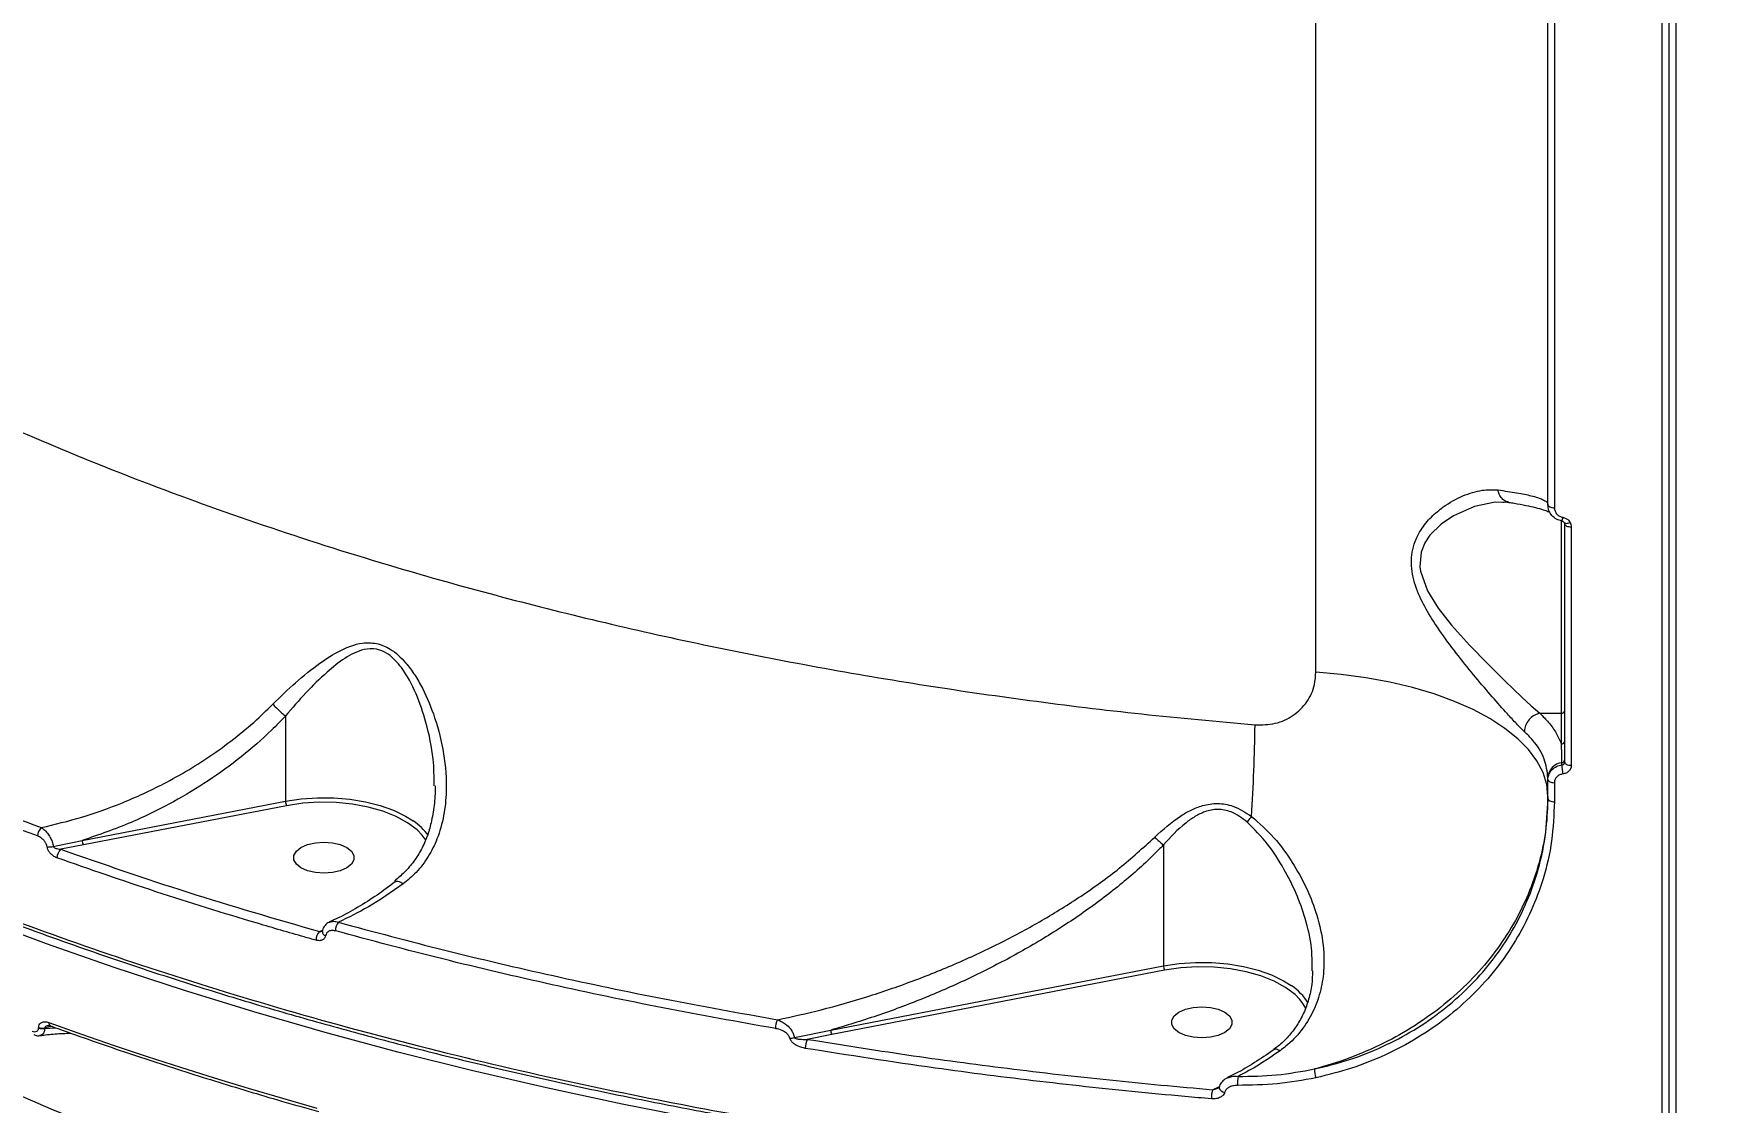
# Model space of a CAD drawing. Header units: millimetres. Extents: x -6104 to 7803, y -6013 to 4803.
# Drawn here: x 230.3 to 481.2, y -1001.6 to -842.8 of the extents above; entities that cross this region are included whole.
import ezdxf

# ---------------------------------------------------------------- set-up
doc = ezdxf.new("R2010")
doc.units = ezdxf.units.MM
for name, color, linetype in [('DIKOM_ОБЪЕКТ', 7, 'Continuous'), ('DIKOM_РАЗМЕР_ЗОНА', 7, 'Continuous'), ('DIKOM_РАЗМЕР_ОБЪЕКТА', 7, 'Continuous')]:
    doc.layers.add(name, color=color, linetype=linetype)
doc.styles.add('style1', font='arial.ttf', dxfattribs={"width": 0.8})
doc.dimstyles.new('1-50', dxfattribs={"dimtxt": 300, "dimasz": 200, "dimexe": 100, "dimexo": 0, "dimgap": 100, "dimtad": 1, "dimtxsty": 'style1', "dimcen": 200, "dimclrd": 7, "dimclre": 7, "dimclrt": 7, "dimadec": 1, "dimazin": 2, "dimtfac": 1, "dimtmove": 0, "dimatfit": 2, "dimfxl": 0, "dimlwd": 25, "dimlwe": 18, "dimarcsym": 0})

# ---------------------------------------------------------------- blocks, each defined once
blk = doc.blocks.new('*D10')
at = {"layer": 'Defpoints', "color": 0, "transparency": 16777216}
for p in [(-4094.65, -224.49), (3111.63, -1726.03), (3111.63, -4948.58)]:
    blk.add_point(p, dxfattribs=at)
at = {"layer": 'DIKOM_РАЗМЕР_ОБЪЕКТА', "color": 7, "lineweight": 18, "transparency": 16777216}
for p, q in [((-4094.65, -224.49), (-4094.65, -5048.58)), ((3111.63, -1726.03), (3111.63, -5048.58))]:
    blk.add_line(p, q, dxfattribs=at)
at = {"layer": 'DIKOM_РАЗМЕР_ОБЪЕКТА', "color": 7, "lineweight": 25, "transparency": 16777216}
blk.add_line((-3894.65, -4948.58), (2911.63, -4948.58), dxfattribs=at)
at = {"layer": 'DIKOM_РАЗМЕР_ОБЪЕКТА', "color": 7, "transparency": 16777216}
for points in [[(-3894.65, -4915.24), (-3894.65, -4981.91), (-4094.65, -4948.58)], [(2911.63, -4915.24), (2911.63, -4981.91), (3111.63, -4948.58)]]:
    blk.add_solid(points, dxfattribs=at)
at = {"layer": 'DIKOM_РАЗМЕР_ОБЪЕКТА', "color": 7, "transparency": 16777216, "insert": (-134.24, -4695.4), "char_height": 300, "attachment_point": 5, "style": 'style1'}
blk.add_mtext('7200', dxfattribs=at)
blk = doc.blocks.new('*D12')
at = {"layer": 'Defpoints', "color": 0, "transparency": 16777216}
for p in [(-6103.62, -69.94), (4675.35, -1132.87), (4675.35, -5913.06)]:
    blk.add_point(p, dxfattribs=at)
at = {"layer": 'DIKOM_РАЗМЕР_ЗОНА', "color": 7, "lineweight": 18, "transparency": 16777216}
for p, q in [((-6103.62, -69.94), (-6103.62, -6013.06)), ((4675.35, -1132.87), (4675.35, -6013.06))]:
    blk.add_line(p, q, dxfattribs=at)
at = {"layer": 'DIKOM_РАЗМЕР_ЗОНА', "color": 7, "lineweight": 25, "transparency": 16777216}
blk.add_line((-5903.62, -5913.06), (4475.35, -5913.06), dxfattribs=at)
at = {"layer": 'DIKOM_РАЗМЕР_ЗОНА', "color": 7, "transparency": 16777216}
for points in [[(-5903.62, -5879.73), (-5903.62, -5946.4), (-6103.62, -5913.06)], [(4475.35, -5879.73), (4475.35, -5946.4), (4675.35, -5913.06)]]:
    blk.add_solid(points, dxfattribs=at)
at = {"layer": 'DIKOM_РАЗМЕР_ЗОНА', "color": 7, "transparency": 16777216, "insert": (271.51, -5659.89), "char_height": 300, "attachment_point": 5, "style": 'style1'}
blk.add_mtext('10800', dxfattribs=at)

msp = doc.modelspace()

# ---------------------------------------------------------------- linework, layer by layer
at = {"layer": 'DIKOM_ОБЪЕКТ', "color": 7, "linetype": 'Continuous', "lineweight": 15}
for p, q in [((472.417, -1015.598), (472.417, -408.261)), ((473.419, -408.261), (473.419, -1015.084)), ((474.422, -408.261), (474.422, -1015.598)), ((420.917, -937.688), (420.917, -459.03)), ((455.419, -912.821), (455.419, -811.441)), ((456.379, -811.786), (456.379, -913.25)), ((457.419, -943.8), (457.419, -915.149)), ((457.503, -915.222), (457.505, -915.228)), ((457.919, -951.073), (457.919, -915.662)), ((458.885, -916.094), (458.885, -951.534)), ((267.712, -944.214), (267.712, -956.867)), ((454.223, -943.8), (457.419, -943.8)), ((457.419, -948.371), (457.419, -943.8)), ((455.419, -953.658), (455.419, -953.38)), ((457.503, -951.472), (457.503, -951.144)), ((455.419, -956.491), (455.419, -953.658)), ((456.379, -954.122), (456.379, -956.956)), ((237.493, -962.71), (267.712, -956.867)), ((267.885, -957.537), (237.669, -963.38)), ((237.669, -963.38), (234.309, -964.018)), ((398.252, -963.386), (398.252, -981.338)), ((272.746, -976.249), (273.224, -976.043)), ((348.779, -990.905), (398.252, -981.338)), ((398.428, -982.008), (348.955, -991.574)), ((420.375, -982.091), (420.362, -981.663)), ((231.013, -990.595), (231.013, -990.506)), ((233.018, -990.379), (231.912, -990.573)), ((231.912, -990.662), (233.477, -990.542)), ((231.912, -990.573), (231.912, -990.662)), ((343.376, -991.994), (348.779, -990.905)), ((348.955, -991.574), (345.296, -992.273)), ((405.544, -999.76), (406.481, -999.358))]:
    msp.add_line(p, q, dxfattribs=at)
at = {"layer": 'DIKOM_ОБЪЕКТ', "color": 7, "linetype": 'Continuous', "lineweight": 15, "flags": 128}
for points in [[(448.695, -912.446), (447.554, -912.435), (444.513, -913.074), (441.392, -914.438), (439.54, -915.684), (437.87, -917.332), (437.1, -918.488), (436.55, -919.854), (436.365, -922.041), (436.452, -922.682), (437.496, -925.586), (439.116, -928.183), (441.08, -930.683), (443.753, -933.666), (446.511, -936.516), (449.073, -939.051), (451.519, -941.389), (452.93, -942.684), (454.216, -943.8), (454.217, -943.8), (454.217, -943.8)], [(455.419, -912.821), (455.437, -912.902), (455.492, -912.981), (455.579, -913.054), (455.698, -913.118), (455.843, -913.172), (456.009, -913.213), (456.189, -913.239), (456.379, -913.25)], [(457.859, -915.452), (457.895, -915.505), (457.956, -915.542), (458.041, -915.562), (458.146, -915.566), (458.269, -915.551), (458.405, -915.52), (458.552, -915.473), (458.704, -915.411)], [(457.919, -915.662), (457.938, -915.744), (457.992, -915.824), (458.081, -915.897), (458.2, -915.962), (458.346, -916.016), (458.513, -916.057), (458.694, -916.083), (458.885, -916.094)], [(455.419, -956.15), (455.237, -954.372), (454.691, -952.611), (453.788, -950.881), (452.534, -949.2), (450.942, -947.582), (449.027, -946.042), (446.804, -944.595), (444.296, -943.253), (441.524, -942.028), (438.514, -940.932), (435.294, -939.975), (431.892, -939.165), (428.341, -938.511), (424.671, -938.017), (420.917, -937.688)], [(457.919, -951.073), (457.938, -951.161), (457.992, -951.246), (458.081, -951.324), (458.2, -951.393), (458.346, -951.451), (458.513, -951.494), (458.694, -951.522), (458.885, -951.534)], [(455.419, -953.658), (455.437, -953.746), (455.492, -953.831), (455.579, -953.91), (455.698, -953.979), (455.843, -954.037), (456.009, -954.081), (456.189, -954.11), (456.379, -954.122)], [(267.712, -956.867), (270.048, -956.522), (272.456, -956.357), (274.886, -956.376), (277.284, -956.579), (279.598, -956.961), (281.778, -957.514), (283.777, -958.225), (285.551, -959.081), (286.699, -959.797)], [(288.029, -961.91), (287.275, -961.148), (285.868, -960.092), (284.16, -959.161), (282.192, -958.378), (280.013, -957.761), (277.674, -957.325), (275.232, -957.081), (272.747, -957.036), (270.278, -957.189), (267.885, -957.537)], [(455.419, -956.491), (455.437, -956.579), (455.492, -956.664), (455.579, -956.744), (455.698, -956.813), (455.843, -956.871), (456.009, -956.915), (456.189, -956.944), (456.379, -956.956)], [(273.419, -967.587), (272.151, -967.493), (270.986, -967.219), (270.018, -966.787), (269.326, -966.232), (268.965, -965.599), (268.965, -964.939), (269.326, -964.306), (270.018, -963.751), (270.986, -963.319), (272.151, -963.045), (273.419, -962.951), (274.687, -963.045), (275.852, -963.319), (276.82, -963.751), (277.513, -964.306), (277.873, -964.939), (277.873, -965.599), (277.513, -966.232), (276.82, -966.787), (275.852, -967.219), (274.687, -967.493), (273.419, -967.587)], [(288.57, -962.62), (288.347, -962.304), (288.029, -961.91)], [(472.417, -1017.313), (460.23, -1017.207), (448.053, -1016.919), (435.899, -1016.449), (423.775, -1015.798), (411.694, -1014.965), (399.664, -1013.953), (387.697, -1012.761), (375.802, -1011.39), (363.989, -1009.843), (352.268, -1008.119), (340.65, -1006.221), (329.143, -1004.151), (317.758, -1001.909), (306.503, -999.498), (295.39, -996.92), (284.426, -994.176), (273.622, -991.27), (262.985, -988.204), (252.526, -984.98), (242.253, -981.601), (232.175, -978.07), (222.3, -974.39)], [(398.252, -981.338), (400.588, -980.993), (402.997, -980.828), (405.427, -980.847), (407.825, -981.05), (410.139, -981.432), (412.319, -981.985), (414.318, -982.696), (416.092, -983.552), (417.24, -984.268)], [(418.53, -986.335), (417.816, -985.62), (416.409, -984.564), (414.702, -983.633), (412.734, -982.849), (410.555, -982.232), (408.217, -981.796), (405.776, -981.553), (403.29, -981.507), (400.821, -981.659), (398.428, -982.008)], [(403.96, -992.058), (402.692, -991.964), (401.527, -991.69), (400.559, -991.258), (399.867, -990.703), (399.506, -990.07), (399.506, -989.41), (399.867, -988.777), (400.559, -988.222), (401.527, -987.79), (402.692, -987.516), (403.96, -987.422), (405.228, -987.516), (406.393, -987.79), (407.361, -988.222), (408.053, -988.777), (408.414, -989.41), (408.414, -990.07), (408.053, -990.703), (407.361, -991.258), (406.393, -991.69), (405.228, -991.964), (403.96, -992.058)], [(419.442, -987.661), (418.889, -986.775), (418.53, -986.335)], [(232.534, -989.772), (237.362, -991.487), (242.237, -993.168), (247.157, -994.813), (252.12, -996.422), (257.127, -997.996), (262.177, -999.534), (267.267, -1001.035), (272.397, -1002.5)], [(411.572, -1043.963), (400.104, -1042.901), (388.704, -1041.659), (377.384, -1040.239), (366.152, -1038.642), (355.021, -1036.87), (343.999, -1034.923), (333.098, -1032.804), (322.328, -1030.515), (311.698, -1028.057), (301.218, -1025.434), (290.899, -1022.648), (280.75, -1019.7), (270.78, -1016.595), (260.998, -1013.334), (251.414, -1009.922), (242.036, -1006.36), (232.874, -1002.653), (223.936, -998.803)]]:
    msp.add_lwpolyline(points, dxfattribs=at)
at = {"layer": 'DIKOM_ОБЪЕКТ', "color": 7, "linetype": 'Continuous', "lineweight": 15}
for centre, radius, start, end in [((454.898, -914.343), 2.753, 341.24938, 353.1308), ((457.441, -943.322), 0.478, 267.34132, 357.06482), ((165.958, -942.921), 245.921, 356.22221, 359.39215), ((457.441, -947.893), 0.478, 267.3449, 357.06124), ((457.451, -950.678), 0.469, 276.36268, 357.66834), ((457.763, -953.475), 2.345, 96.36808, 177.66861), ((463.67, -951.57), 6.168, 179.09524, 191.77853), ((269.041, -956.881), 1.329, 179.38185, 209.56059), ((232.591, -962.07), 1.744, 133.15018, 179.16754), ((281.535, -967.395), 9.187, 36.12518, 55.79825), ((449.072, -988.4), 47.754, 142.18973, 143.48079), ((238.804, -962.724), 1.311, 179.39321, 210.02161), ((232.607, -961.531), 2.138, 260.7951, 285.56249), ((235.471, -965.304), 1.733, 132.12255, 179.52143), ((277.197, -976.158), 2.063, 141.38477, 179.76142), ((274.267, -977.547), 2, 139.50728, 180.03533), ((273.87, -976.191), 0.691, 182.10853, 254.42455), ((399.563, -981.352), 1.31, 179.38566, 210.0279), ((412.602, -991.291), 8.416, 31.52349, 56.56089), ((231.592, -988.792), 1.809, 251.30959, 280.1793), ((231.592, -988.881), 1.81, 251.31211, 280.17679), ((233.048, -989.852), 0.52, 171.13362, 237.46878), ((343.519, -990.66), 2.952, 153.82498, 180.19529), ((350.09, -990.919), 1.311, 179.38591, 210.01811), ((342.679, -989.924), 2.184, 271.12767, 288.6121), ((347.963, -993.587), 2.973, 153.78174, 180.46409), ((413.873, -998.702), 4.608, 168.52684, 185.21309), ((423.685, -996.941), 2.963, 174.9313, 200.78641), ((410.832, -1001.08), 5.45, 165.98998, 180.37575), ((407.451, -999.186), 0.98, 198.95475, 264.01015)]:
    msp.add_arc(centre, radius, start, end, dxfattribs=at)
for points, knots in [([(91.517, -749.236), (91.529, -751.761), (91.559, -757.992), (92.903, -767.907), (95.439, -778.938), (99.219, -789.978), (104.232, -800.988), (110.507, -811.93), (117.893, -822.549), (126.334, -832.819), (135.754, -842.719), (146.315, -852.424), (158.032, -861.89), (170.89, -871.078), (184.596, -879.779), (199.077, -887.975), (214.251, -895.661), (230.377, -902.969), (247.439, -909.856), (265.398, -916.289), (282.646, -921.741), (298.967, -926.325), (314.24, -930.171), (329.87, -933.67), (345.804, -936.807), (361.966, -939.569), (378.37, -941.952), (395, -943.986), (406.243, -945.015), (411.865, -945.53)], [0, 0, 0, 0, 0.0269365, 0.0664877, 0.1060694, 0.1456204, 0.1863268, 0.2270666, 0.267773, 0.3071933, 0.3466441, 0.3860645, 0.426635, 0.4672387, 0.5078092, 0.547136, 0.5864932, 0.62582, 0.6662928, 0.7067987, 0.7472715, 0.7786849, 0.8100985, 0.8417626, 0.8734268, 0.9049435, 0.93646, 0.96823, 1, 1, 1, 1]), ([(63.91, -847.429), (64.11, -847.906), (65.128, -850.328), (67.263, -854.651), (70.324, -860.385), (73.704, -866.053), (77.373, -871.66), (81.339, -877.208), (85.601, -882.698), (90.16, -888.132), (95.019, -893.51), (100.178, -898.835), (105.642, -904.108), (111.398, -909.319), (117.424, -914.447), (123.7, -919.472), (130.21, -924.384), (136.957, -929.184), (143.941, -933.876), (151.165, -938.46), (158.632, -942.938), (166.341, -947.313), (174.297, -951.583), (182.5, -955.752), (190.956, -959.819), (199.656, -963.782), (208.567, -967.626), (217.657, -971.334), (226.901, -974.897), (236.295, -978.315), (245.843, -981.589), (255.548, -984.721), (265.412, -987.712), (275.439, -990.563), (285.631, -993.275), (295.99, -995.848), (306.522, -998.283), (317.222, -1000.579), (328.063, -1002.73), (338.998, -1004.726), (349.992, -1006.56), (361.032, -1008.231), (372.123, -1009.739), (383.271, -1011.087), (394.478, -1012.274), (405.748, -1013.302), (417.083, -1014.17), (428.487, -1014.878), (439.963, -1015.429), (451.514, -1015.814), (462.341, -1016.042), (469.318, -1016.063), (472.418, -1016.073)], [0, 0, 0, 0, 0.0050089, 0.025436, 0.045783, 0.0660727, 0.0863285, 0.1065727, 0.1268271, 0.1471077, 0.1674374, 0.1878383, 0.2083332, 0.2289378, 0.2495475, 0.2700461, 0.2904526, 0.31079, 0.3310811, 0.3513489, 0.3716164, 0.3919015, 0.4122247, 0.4326089, 0.4530769, 0.4736519, 0.4942679, 0.5147984, 0.5352284, 0.5555809, 0.5758793, 0.5961467, 0.6164061, 0.6366784, 0.6569812, 0.6773378, 0.6977713, 0.7183047, 0.7389179, 0.759486, 0.7799393, 0.8003083, 0.8206161, 0.840886, 0.8611412, 0.8814048, 0.9016921, 0.9220263, 0.9424307, 0.9629282, 0.9835284, 1, 1, 1, 1]), ([(63.969, -847.127), (64.505, -848.435), (66.644, -853.655), (71.668, -862.63), (79.097, -874.115), (87.948, -885.461), (98.108, -896.639), (109.384, -907.398), (121.702, -917.712), (134.98, -927.565), (149.432, -937.116), (165.059, -946.32), (181.834, -955.133), (199.388, -963.364), (217.641, -970.997), (236.503, -978.031), (256.279, -984.58), (276.94, -990.6), (298.434, -996.058), (319.362, -1000.629), (339.569, -1004.408), (358.939, -1007.495), (378.644, -1010.107), (398.636, -1012.228), (418.696, -1013.84), (438.727, -1014.936), (456.596, -1015.5), (467.839, -1015.569), (472.417, -1015.598)], [0, 0, 0, 0, 0.013784, 0.0550016, 0.0961875, 0.1385697, 0.1809865, 0.2233687, 0.2645546, 0.3057722, 0.3469581, 0.3893402, 0.4317571, 0.4741392, 0.5153251, 0.5565426, 0.5977285, 0.6401106, 0.6825273, 0.7249095, 0.7607557, 0.7966438, 0.8325319, 0.8687601, 0.9049883, 0.9402989, 0.9756894, 1, 1, 1, 1]), ([(474.422, -1015.598), (479, -1015.569), (491.334, -1015.492), (511.402, -1014.816), (534.525, -1013.409), (557.684, -1011.317), (580.797, -1008.529), (603.781, -1005.037), (626.131, -1000.916), (647.784, -996.197), (668.695, -990.92), (689.205, -984.999), (709.223, -978.428), (728.667, -971.214), (747.109, -963.515), (764.508, -955.371), (780.849, -946.826), (796.397, -937.743), (811.064, -928.129), (824.776, -918.007), (837.083, -907.721), (848.022, -897.329), (857.649, -886.886), (866.276, -876.1), (873.758, -864.983), (879.37, -855.249), (881.966, -849.205), (882.902, -847.025)], [0, 0, 0, 0, 0.0243023, 0.065474, 0.1066775, 0.1478492, 0.1902169, 0.232619, 0.2749866, 0.3161584, 0.3573619, 0.3985337, 0.4409013, 0.4833034, 0.525671, 0.5668428, 0.6080463, 0.649218, 0.6915856, 0.7339878, 0.7763555, 0.8160448, 0.8557626, 0.8954519, 0.9362086, 0.9769961, 1, 1, 1, 1]), ([(451.937, -946.537), (451.549, -946.156), (450.772, -945.393), (449.177, -943.67), (447.151, -941.388), (444.673, -938.468), (442.089, -935.303), (439.715, -932.139), (437.676, -929.063), (436.065, -926.009), (435.197, -923.258), (435.065, -921.036), (435.264, -919.403), (435.772, -917.882), (436.678, -916.215), (438.046, -914.567), (440.156, -912.81), (442.741, -911.38), (445.541, -910.529), (447.225, -910.583), (447.992, -910.607)], [0, 0, 0, 0, 0.0450773, 0.0901812, 0.1588878, 0.2276836, 0.298404, 0.3691129, 0.4250479, 0.4808193, 0.5408197, 0.5713844, 0.6019548, 0.6344667, 0.6670292, 0.7198466, 0.7727706, 0.8528854, 0.9329874, 1, 1, 1, 1]), ([(447.992, -910.607), (448.957, -910.742), (450.904, -911.015), (453.161, -911.488), (454.576, -911.947), (455.303, -912.378), (455.38, -912.623), (455.419, -912.746)], [0, 0, 0, 0, 0.21064764, 0.42475107, 0.67621366, 0.83740031, 1, 1, 1, 1]), ([(449.613, -912.404), (449.52, -912.396), (449.195, -912.369), (448.704, -912.031), (448.248, -911.462), (448.054, -910.938), (448, -910.653), (447.992, -910.607)], [0, 0, 0, 0, 0.116186, 0.4049149, 0.6936426, 0.9507987, 1, 1, 1, 1]), ([(448.694, -912.407), (448.995, -912.392), (449.336, -912.375), (449.614, -912.448), (449.646, -912.456)], [0, 0, 0, 0, 0.8832696, 1, 1, 1, 1]), ([(449.608, -912.445), (449.875, -912.486), (450.822, -912.63), (452.168, -912.89), (453.627, -913.218), (454.699, -913.523), (455.402, -913.776), (455.62, -913.882), (455.708, -913.926)], [0, 0, 0, 0, 0.0820984, 0.290124, 0.4974153, 0.7020405, 0.878971, 1, 1, 1, 1]), ([(457.503, -915.222), (457.225, -915.147), (456.661, -914.996), (455.98, -914.427), (455.509, -913.677), (455.449, -913.105), (455.419, -912.821)], [0, 0, 0, 0, 0.2424996, 0.4916912, 0.747268, 1, 1, 1, 1]), ([(456.379, -913.25), (456.396, -913.418), (456.432, -913.754), (456.713, -914.198), (457.123, -914.537), (457.464, -914.628), (457.632, -914.672)], [0, 0, 0, 0, 0.2566291, 0.5136561, 0.7612276, 1, 1, 1, 1]), ([(457.505, -915.231), (457.527, -915.235), (457.595, -915.245), (457.698, -915.294), (457.804, -915.372), (457.856, -915.45), (457.872, -915.478), (457.872, -915.478)], [0, 0, 0, 0, 0.1198731, 0.3576613, 0.633505, 0.999535, 1, 1, 1, 1]), ([(457.632, -914.672), (457.789, -914.714), (458.103, -914.796), (458.475, -915.071), (458.632, -915.304), (458.704, -915.411)], [0, 0, 0, 0, 0.350958, 0.701392, 1, 1, 1, 1]), ([(457.919, -915.662), (457.914, -915.611), (457.908, -915.54), (457.87, -915.471), (457.859, -915.452)], [0, 0, 0, 0, 0.7208471, 1, 1, 1, 1]), ([(458.704, -915.411), (458.736, -915.473), (458.847, -915.688), (458.869, -915.925), (458.885, -916.094)], [0, 0, 0, 0, 0.2879238, 1, 1, 1, 1]), ([(164.9, -930.655), (169.959, -933.406), (180.075, -938.907), (196.363, -946.643), (213.381, -954.017), (225.392, -958.538), (231.398, -960.798)], [0, 0, 0, 0, 0.2485957, 0.497191, 0.7485953, 1, 1, 1, 1]), ([(230.847, -962.045), (224.895, -959.805), (212.989, -955.326), (195.984, -947.971), (179.584, -940.196), (169.328, -934.621), (164.201, -931.833)], [0, 0, 0, 0, 0.2485951, 0.4971901, 0.7485949, 1, 1, 1, 1]), ([(265.82, -942.466), (266.946, -941.372), (269.219, -939.161), (272.548, -936.47), (275.306, -934.701), (277.44, -933.757), (279.244, -933.283), (281.266, -933.301), (283.564, -934.25), (285.449, -936.018), (286.958, -938.086), (288.495, -940.787), (290.098, -944.69), (291.38, -949.87), (291.75, -954.796), (291.321, -959.051), (290.415, -962.314), (289, -965.15), (287.305, -967.421), (285.86, -968.623), (285.193, -969.177)], [0, 0, 0, 0, 0.0753129, 0.1521186, 0.2131844, 0.2441321, 0.2756859, 0.3129815, 0.3506006, 0.4012224, 0.4378756, 0.4745857, 0.5507914, 0.640339, 0.7326467, 0.793, 0.8549401, 0.9047749, 0.9561054, 1, 1, 1, 1]), ([(289.827, -954.604), (289.812, -953.282), (289.779, -950.123), (288.762, -945.5), (287.26, -940.869), (285.606, -937.771), (284.062, -935.904), (282.936, -934.924), (281.936, -934.446), (280.727, -934.174), (279.468, -934.239), (277.91, -934.816), (276.044, -935.903), (273.636, -937.845), (270.717, -940.731), (268.7, -943.027), (267.71, -944.204), (267.709, -944.206)], [0, 0, 0, 0, 0.0956133, 0.2283963, 0.3351832, 0.4412762, 0.4753926, 0.5093807, 0.5501693, 0.5581206, 0.6068371, 0.6495402, 0.6924087, 0.7791519, 0.8895025, 0.9998825, 1, 1, 1, 1]), ([(801.647, -934.112), (799.757, -935.372), (793.057, -939.84), (780.491, -947.067), (764.039, -955.753), (746.627, -963.907), (728.349, -971.538), (709.23, -978.636), (689.344, -985.186), (668.782, -991.156), (647.64, -996.52), (627.346, -1000.954), (608.051, -1004.575), (589.87, -1007.515), (571.449, -1010.027), (552.615, -1012.13), (533.39, -1013.8), (513.805, -1015.008), (494.132, -1015.778), (480.988, -1015.886), (474.419, -1015.941)], [0, 0, 0, 0, 0.0246419, 0.0873687, 0.1499951, 0.2124251, 0.2748546, 0.337481, 0.4002078, 0.4629347, 0.5255613, 0.587991, 0.6385771, 0.6892156, 0.739854, 0.79044, 0.842801, 0.89522, 0.947639, 1, 1, 1, 1]), ([(411.865, -945.53), (412.886, -945.52), (414.944, -945.499), (417.674, -944.215), (419.705, -942.185), (420.765, -939.876), (420.874, -938.313), (420.917, -937.688)], [0, 0, 0, 0, 0.2099046, 0.4228957, 0.6382655, 0.8553548, 1, 1, 1, 1]), ([(231.398, -960.798), (233.42, -960.317), (237.487, -959.348), (243.589, -957.145), (250.17, -954.123), (255.84, -950.737), (260.493, -947.301), (263.449, -944.802), (265.152, -943.125), (265.82, -942.466)], [0, 0, 0, 0, 0.1610246, 0.323858, 0.4936611, 0.7083239, 0.8185389, 0.9287364, 1, 1, 1, 1]), ([(265.82, -942.466), (265.851, -942.498), (266.06, -942.723), (266.495, -943.159), (267.134, -943.745), (267.517, -944.052), (267.709, -944.206)], [0, 0, 0, 0, 0.0544645, 0.3767048, 0.6883597, 1, 1, 1, 1]), ([(267.712, -944.214), (267.029, -944.919), (264.959, -947.058), (261.163, -950.346), (256.271, -953.905), (250.808, -957.19), (244.556, -960.282), (239.937, -961.87), (237.493, -962.71)], [0, 0, 0, 0, 0.0822949, 0.2495051, 0.4172987, 0.5846539, 0.7802051, 1, 1, 1, 1]), ([(267.709, -944.206), (267.709, -944.206), (267.711, -944.208), (267.712, -944.211), (267.712, -944.213), (267.712, -944.214)], [0, 0, 0, 0, 0.3380365, 0.7879804, 1, 1, 1, 1]), ([(454.217, -943.8), (453.96, -943.874), (453.447, -944.022), (452.764, -944.542), (452.245, -945.216), (451.995, -945.874), (451.937, -946.317), (451.937, -946.496), (451.937, -946.537)], [0, 0, 0, 0, 0.2123376, 0.4246799, 0.6370231, 0.8493656, 0.9654671, 1, 1, 1, 1]), ([(454.217, -943.8), (454.218, -943.8), (454.22, -943.8), (454.222, -943.8), (454.223, -943.8)], [0, 0, 0, 0, 0.8057696, 1, 1, 1, 1]), ([(454.223, -943.8), (454.673, -944.255), (455.623, -945.215), (456.713, -946.745), (457.183, -947.827), (457.419, -948.371)], [0, 0, 0, 0, 0.309352, 0.6532191, 1, 1, 1, 1]), ([(455.419, -953.38), (455.31, -952.45), (455.089, -950.564), (453.659, -948.273), (452.36, -946.964), (451.937, -946.537)], [0, 0, 0, 0, 0.3958729, 0.8032206, 1, 1, 1, 1]), ([(457.503, -951.144), (457.502, -951.004), (457.5, -950.3), (457.474, -949.362), (457.431, -948.584), (457.419, -948.371)], [0, 0, 0, 0, 0.1536463, 0.7682983, 1, 1, 1, 1]), ([(455.419, -953.658), (455.42, -953.619), (455.425, -953.33), (455.563, -952.791), (456.017, -952.15), (456.684, -951.664), (457.23, -951.536), (457.503, -951.472)], [0, 0, 0, 0, 0.0372319, 0.2780977, 0.5188586, 0.7593902, 1, 1, 1, 1]), ([(457.632, -952.829), (457.467, -952.866), (457.139, -952.94), (456.738, -953.226), (456.465, -953.606), (456.382, -953.926), (456.379, -954.098), (456.379, -954.122)], [0, 0, 0, 0, 0.2407369, 0.4813633, 0.7220874, 0.9627962, 1, 1, 1, 1]), ([(457.503, -951.472), (457.557, -951.462), (457.667, -951.442), (457.8, -951.355), (457.89, -951.236), (457.918, -951.135), (457.919, -951.08), (457.919, -951.073)], [0, 0, 0, 0, 0.2402319, 0.4811629, 0.7222724, 0.9628531, 1, 1, 1, 1]), ([(458.885, -951.534), (458.884, -951.557), (458.881, -951.73), (458.798, -952.05), (458.525, -952.431), (458.124, -952.718), (457.796, -952.792), (457.632, -952.829)], [0, 0, 0, 0, 0.0372195, 0.2778652, 0.5185856, 0.7592237, 1, 1, 1, 1]), ([(289.957, -954.602), (289.959, -954.634), (290.01, -955.612), (289.836, -957.468), (289.432, -959.946), (288.804, -962.138), (287.96, -964.045), (286.822, -965.836), (285.494, -967.428), (284.426, -968.318), (283.923, -968.737)], [0, 0, 0, 0, 0.00572014, 0.17544046, 0.33811367, 0.46841149, 0.60296853, 0.73860773, 0.87695306, 1, 1, 1, 1]), ([(396.951, -962.208), (398.18, -961.099), (399.864, -959.578), (402.346, -958.156), (404.181, -957.419), (406.312, -957.099), (408.904, -957.55), (410.45, -958.548), (411.344, -959.124)], [0, 0, 0, 0, 0.3030733, 0.4152376, 0.5295153, 0.6687554, 0.8085429, 1, 1, 1, 1]), ([(410.694, -959.982), (409.935, -959.4), (408.639, -958.408), (406.345, -957.958), (404.486, -958.34), (402.907, -959.128), (400.75, -960.667), (399.27, -962.186), (398.25, -963.376), (398.249, -963.377)], [0, 0, 0, 0, 0.1886142, 0.3216696, 0.4555492, 0.5691435, 0.6831292, 0.9996851, 1, 1, 1, 1]), ([(455.419, -956.15), (455.36, -957.733), (455.242, -960.899), (454.301, -965.598), (452.788, -970.193), (450.675, -974.621), (448.001, -978.828), (444.77, -982.747), (441.037, -986.335), (436.847, -989.543), (432.238, -992.311), (427.279, -994.612), (423.374, -995.968), (421.159, -996.565), (420.734, -996.679)], [0, 0, 0, 0, 0.087443, 0.1748848, 0.2633127, 0.3520186, 0.440446, 0.5297498, 0.6193385, 0.7086415, 0.7985513, 0.8887509, 0.9786601, 1, 1, 1, 1]), ([(420.734, -996.679), (422.473, -996.251), (425.956, -995.394), (430.888, -993.42), (435.531, -990.977), (439.793, -988.028), (443.636, -984.646), (447.009, -980.876), (449.85, -976.759), (452.149, -972.365), (453.953, -967.499), (455.177, -962.19), (455.338, -958.39), (455.419, -956.491)], [0, 0, 0, 0, 0.088372, 0.1770241, 0.2653916, 0.3537666, 0.4424249, 0.5308003, 0.6189455, 0.7073709, 0.7955187, 0.8977587, 1, 1, 1, 1]), ([(456.379, -956.956), (456.296, -958.894), (456.131, -962.771), (454.879, -968.188), (453.034, -973.154), (450.684, -977.639), (447.779, -981.842), (444.33, -985.691), (440.401, -989.145), (436.044, -992.157), (431.297, -994.655), (426.254, -996.674), (422.693, -997.553), (420.915, -997.992)], [0, 0, 0, 0, 0.1021846, 0.2043682, 0.2924905, 0.3808922, 0.4690132, 0.5574042, 0.6460773, 0.7344677, 0.822883, 0.911581, 1, 1, 1, 1]), ([(231.398, -960.798), (231.527, -960.882), (231.849, -961.091), (232.319, -961.584), (232.741, -962.225), (233.051, -962.911), (233.137, -963.362), (233.18, -963.59)], [0, 0, 0, 0, 0.15766646, 0.39318469, 0.5991614, 0.79673168, 1, 1, 1, 1]), ([(420.362, -981.663), (420.361, -980.693), (420.36, -978.256), (419.468, -974.509), (418.053, -970.555), (416.166, -966.839), (413.856, -963.148), (411.747, -961.036), (410.694, -959.982)], [0, 0, 0, 0, 0.1257159, 0.3161111, 0.4793124, 0.6425503, 0.8215649, 1, 1, 1, 1]), ([(411.344, -959.124), (412.5, -960.145), (414.816, -962.19), (417.403, -965.839), (419.478, -969.531), (421.061, -973.474), (422.054, -977.715), (422.214, -981.773), (421.628, -985.301), (420.535, -988.294), (418.822, -991.012), (417.059, -992.861), (415.878, -993.754), (415.588, -993.974)], [0, 0, 0, 0, 0.1071405, 0.214579, 0.3113472, 0.4080928, 0.5217541, 0.6352955, 0.7192625, 0.8031763, 0.8878206, 0.9724048, 1, 1, 1, 1]), ([(232.265, -963.641), (232.233, -963.504), (232.17, -963.231), (231.926, -962.832), (231.588, -962.467), (231.211, -962.197), (230.952, -962.089), (230.847, -962.045)], [0, 0, 0, 0, 0.1920494, 0.3835919, 0.5901989, 0.8340853, 1, 1, 1, 1]), ([(233.18, -963.59), (233.328, -963.561), (234.767, -963.276), (236.204, -962.978), (237.493, -962.71)], [0, 0, 0, 0, 0.1029244, 1, 1, 1, 1]), ([(340.87, -989.358), (343.039, -988.889), (347.483, -987.927), (354.163, -986.001), (360.925, -983.687), (367.631, -980.982), (374.09, -977.952), (380.242, -974.637), (386.095, -970.987), (391.783, -966.934), (395.229, -963.783), (396.951, -962.208)], [0, 0, 0, 0, 0.1079572, 0.2212637, 0.3345711, 0.4497838, 0.564986, 0.6720712, 0.7791294, 0.8896218, 1, 1, 1, 1]), ([(398.252, -963.386), (398.08, -963.564), (396.347, -965.358), (392.82, -968.582), (387.367, -972.792), (381.561, -976.656), (375.408, -980.211), (369.026, -983.428), (362.411, -986.307), (355.657, -988.851), (351.072, -990.22), (348.779, -990.905)], [0, 0, 0, 0, 0.012974, 0.1306095, 0.2483385, 0.3704484, 0.49259, 0.6182931, 0.7440064, 0.8720037, 1, 1, 1, 1]), ([(396.951, -962.208), (396.981, -962.238), (397.197, -962.451), (397.655, -962.884), (398.041, -963.204), (398.249, -963.377)], [0, 0, 0, 0, 0.069979, 0.4978568, 1, 1, 1, 1]), ([(398.249, -963.377), (398.25, -963.378), (398.252, -963.38), (398.252, -963.383), (398.252, -963.385), (398.252, -963.386)], [0, 0, 0, 0, 0.3450994, 0.8161494, 1, 1, 1, 1]), ([(233.738, -965.289), (233.629, -965.244), (233.358, -965.132), (232.965, -964.851), (232.615, -964.472), (232.362, -964.061), (232.297, -963.781), (232.265, -963.641)], [0, 0, 0, 0, 0.1655182, 0.4120507, 0.620072, 0.8097056, 1, 1, 1, 1]), ([(233.18, -963.59), (233.193, -963.618), (233.216, -963.665), (233.304, -963.752), (233.463, -963.847), (233.731, -963.94), (234.022, -963.998), (234.225, -964.012), (234.309, -964.018)], [0, 0, 0, 0, 0.0790589, 0.1356921, 0.3030143, 0.519117, 0.8023672, 1, 1, 1, 1]), ([(272.267, -977.549), (271.682, -977.384), (268.758, -976.559), (260.738, -974.224), (248.362, -970.39), (238.616, -966.991), (233.738, -965.289)], [0, 0, 0, 0, 0.0441426, 0.2207215, 0.610017, 1, 1, 1, 1]), ([(234.309, -964.018), (240.546, -966.187), (253.038, -970.531), (266.17, -974.341), (272.746, -976.249)], [0, 0, 0, 0, 0.4992711, 1, 1, 1, 1]), ([(284.033, -968.854), (283.138, -969.526), (281.302, -970.903), (278.463, -972.678), (276.097, -974.005), (274.699, -974.623), (274.27, -974.813)], [0, 0, 0, 0, 0.2805037, 0.5750914, 0.8696753, 1, 1, 1, 1]), ([(285.193, -969.177), (283.483, -970.375), (280.33, -972.584), (277.075, -974.153), (275.585, -974.871)], [0, 0, 0, 0, 0.5425504, 1, 1, 1, 1]), ([(285.193, -969.177), (285.164, -969.156), (284.974, -969.019), (284.621, -968.828), (284.239, -968.737), (284.102, -968.845), (284.047, -968.888)], [0, 0, 0, 0, 0.059266, 0.3798911, 0.7484782, 1, 1, 1, 1]), ([(274.276, -974.854), (274.244, -974.863), (273.977, -974.938), (273.576, -975.334), (273.233, -975.824), (273.21, -976.159), (273.205, -976.222)], [0, 0, 0, 0, 0.0538149, 0.4593863, 0.8986186, 1, 1, 1, 1]), ([(274.285, -974.854), (274.467, -974.789), (274.857, -974.649), (275.332, -974.794), (275.585, -974.871)], [0, 0, 0, 0, 0.4677441, 1, 1, 1, 1]), ([(275.585, -974.871), (280.829, -976.275), (291.315, -979.085), (307.509, -982.863), (323.999, -986.342), (335.246, -988.353), (340.87, -989.358)], [0, 0, 0, 0, 0.2490964, 0.4981935, 0.7490968, 1, 1, 1, 1]), ([(273.684, -976.856), (273.643, -976.981), (273.555, -977.249), (273.226, -977.516), (272.778, -977.644), (272.437, -977.58), (272.267, -977.549)], [0, 0, 0, 0, 0.2213741, 0.474387, 0.7373133, 1, 1, 1, 1]), ([(272.746, -976.249), (272.839, -976.245), (273.001, -976.239), (273.149, -976.183), (273.211, -976.159)], [0, 0, 0, 0, 0.57841522, 1, 1, 1, 1]), ([(275.134, -976.149), (274.96, -976.118), (274.61, -976.055), (274.151, -976.187), (273.815, -976.458), (273.725, -976.731), (273.684, -976.856)], [0, 0, 0, 0, 0.2632451, 0.5266783, 0.7813111, 1, 1, 1, 1]), ([(340.568, -990.67), (334.971, -989.67), (323.779, -987.67), (307.288, -984.195), (291.015, -980.403), (280.428, -977.567), (275.134, -976.149)], [0, 0, 0, 0, 0.24909701, 0.49819399, 0.74909724, 1, 1, 1, 1]), ([(420.434, -982.076), (420.405, -982.757), (420.343, -984.209), (419.888, -986.315), (419.15, -988.363), (418.134, -990.216), (416.848, -991.858), (415.668, -993.054), (414.84, -993.623), (414.604, -993.786)], [0, 0, 0, 0, 0.1479247, 0.3153665, 0.4784183, 0.6367989, 0.7899171, 0.9400802, 1, 1, 1, 1]), ([(230.047, -991.062), (230.186, -991.099), (230.432, -991.165), (230.728, -991.098), (230.921, -990.947), (231.004, -990.763), (231.011, -990.634), (231.013, -990.595)], [0, 0, 0, 0, 0.3025816, 0.5346558, 0.7254754, 0.9170976, 1, 1, 1, 1]), ([(231.013, -990.506), (231.016, -990.447), (231.026, -990.243), (231.162, -989.954), (231.475, -989.717), (231.942, -989.616), (232.325, -989.717), (232.534, -989.772)], [0, 0, 0, 0, 0.0796252, 0.2757165, 0.4707842, 0.7105476, 1, 1, 1, 1]), ([(231.912, -990.662), (231.906, -990.74), (231.888, -990.999), (231.764, -991.351), (231.526, -991.637), (231.311, -991.67), (231.21, -991.685)], [0, 0, 0, 0, 0.1341829, 0.4418549, 0.7367422, 1, 1, 1, 1]), ([(232.476, -990.247), (232.406, -990.257), (232.253, -990.281), (232.08, -990.353), (231.969, -990.439), (231.92, -990.505), (231.915, -990.553), (231.912, -990.573)], [0, 0, 0, 0, 0.2910612, 0.6339842, 0.7758905, 0.9057642, 1, 1, 1, 1]), ([(232.483, -990.24), (232.491, -990.239), (232.511, -990.235), (232.64, -990.242), (232.745, -990.286), (232.771, -990.297)], [0, 0, 0, 0, 0.3188956, 0.8320156, 1, 1, 1, 1]), ([(232.768, -990.29), (234.43, -990.884), (239.248, -992.605), (247.358, -995.352), (257.152, -998.48), (265.587, -1001.019), (270.779, -1002.492), (272.606, -1003.01)], [0, 0, 0, 0, 0.1293312, 0.3750691, 0.6208049, 0.8665359, 1, 1, 1, 1]), ([(342.722, -992.108), (342.681, -991.99), (342.6, -991.754), (342.267, -991.387), (341.679, -990.986), (341.056, -990.763), (340.646, -990.685), (340.568, -990.67)], [0, 0, 0, 0, 0.1455985, 0.2899526, 0.5320879, 0.9097836, 1, 1, 1, 1]), ([(340.87, -989.358), (340.961, -989.392), (341.438, -989.571), (342.178, -990.035), (342.851, -990.769), (343.231, -991.413), (343.326, -991.796), (343.376, -991.994)], [0, 0, 0, 0, 0.0825453, 0.4350674, 0.6772439, 0.8329937, 1, 1, 1, 1]), ([(230.285, -991.567), (230.358, -991.596), (230.651, -991.713), (230.985, -991.771), (231.215, -991.704), (231.22, -991.702)], [0, 0, 0, 0, 0.246046, 0.9812307, 1, 1, 1, 1]), ([(231.215, -991.719), (231.962, -991.622), (233.489, -991.426), (234.996, -991.379), (235.766, -991.355)], [0, 0, 0, 0, 0.489773, 1, 1, 1, 1]), ([(344.99, -993.611), (344.902, -993.595), (344.467, -993.514), (343.808, -993.276), (343.193, -992.855), (342.848, -992.472), (342.764, -992.23), (342.722, -992.108)], [0, 0, 0, 0, 0.09510622, 0.47197338, 0.71577723, 0.85722462, 1, 1, 1, 1]), ([(343.376, -991.994), (343.393, -992.016), (343.428, -992.058), (343.546, -992.122), (343.802, -992.205), (344.329, -992.279), (344.859, -992.292), (345.221, -992.276), (345.296, -992.273)], [0, 0, 0, 0, 0.0461216, 0.0901383, 0.2101099, 0.4598489, 0.8891865, 1, 1, 1, 1]), ([(345.296, -992.273), (350.221, -993.059), (360.071, -994.629), (375.076, -996.626), (390.225, -998.379), (400.437, -999.3), (405.544, -999.76)], [0, 0, 0, 0, 0.2493143, 0.4986285, 0.749314, 1, 1, 1, 1]), ([(405.382, -1001.115), (404.724, -1001.059), (401.436, -1000.778), (392.899, -999.991), (379.836, -998.584), (362.941, -996.442), (351.413, -994.624), (344.99, -993.611)], [0, 0, 0, 0, 0.03216558, 0.16083534, 0.41839578, 0.67595685, 1, 1, 1, 1]), ([(414.633, -993.809), (414.61, -993.828), (413.68, -994.546), (411.791, -995.746), (409.528, -997.115), (408.19, -997.747), (407.793, -997.935)], [0, 0, 0, 0, 0.0107341, 0.4189185, 0.8271004, 1, 1, 1, 1]), ([(415.588, -993.974), (414.566, -994.68), (412.514, -996.099), (410.413, -997.222), (409.357, -997.785)], [0, 0, 0, 0, 0.4978687, 1, 1, 1, 1]), ([(415.588, -993.974), (415.56, -993.957), (415.448, -993.89), (415.174, -993.761), (414.846, -993.687), (414.702, -993.8), (414.645, -993.845)], [0, 0, 0, 0, 0.06937349, 0.27595459, 0.7123671, 1, 1, 1, 1]), ([(407.801, -998), (407.655, -998.065), (407.274, -998.236), (406.838, -998.721), (406.553, -999.174), (406.539, -999.427), (406.539, -999.441)], [0, 0, 0, 0, 0.2380943, 0.6202652, 0.9793671, 1, 1, 1, 1]), ([(407.821, -998), (408.009, -997.912), (408.462, -997.698), (409.027, -997.753), (409.357, -997.785)], [0, 0, 0, 0, 0.41595, 1, 1, 1, 1]), ([(420.915, -997.992), (419.02, -998.34), (415.203, -999.041), (411.266, -999.094), (409.284, -999.12)], [0, 0, 0, 0, 0.4964926, 1, 1, 1, 1]), ([(409.357, -997.785), (411.269, -997.76), (415.12, -997.709), (418.854, -997.024), (420.734, -996.679)], [0, 0, 0, 0, 0.4964837, 1, 1, 1, 1]), ([(407.349, -1000.16), (407.34, -1000.194), (407.298, -1000.347), (407.126, -1000.617), (406.722, -1000.918), (406.116, -1001.125), (405.633, -1001.119), (405.382, -1001.115)], [0, 0, 0, 0, 0.0490682, 0.2179169, 0.4266712, 0.7022363, 1, 1, 1, 1]), ([(405.544, -999.76), (405.712, -999.727), (405.987, -999.674), (406.253, -999.564), (406.356, -999.521)], [0, 0, 0, 0, 0.6096461, 1, 1, 1, 1]), ([(406.541, -999.415), (406.541, -999.413), (406.546, -999.399), (406.521, -999.437), (406.452, -999.486), (406.383, -999.513), (406.357, -999.523)], [0, 0, 0, 0, 0.07151605, 0.42406958, 0.78398789, 1, 1, 1, 1]), ([(409.284, -999.12), (409.035, -999.134), (408.542, -999.16), (407.942, -999.404), (407.512, -999.744), (407.402, -1000.025), (407.349, -1000.16)], [0, 0, 0, 0, 0.2974616, 0.58903048, 0.80284845, 1, 1, 1, 1])]:
    msp.add_open_spline(points, degree=3, knots=knots, dxfattribs=at)

# ---------------------------------------------------------------- dimensions: what is measured, and where the dimension line sits
at = {"layer": 'DIKOM_РАЗМЕР_ЗОНА'}
dim = msp.add_linear_dim(base=(4675.352, -5913.064), p1=(-6103.623, -69.942), p2=(4675.352, -1132.872), text='10800', dimstyle='1-50', dxfattribs=at)
dim.commit()
dim.dimension.update_dxf_attribs({"geometry": '*D12', "text_midpoint": (271.508, -5913.064), "dimtype": 160})
at = {"layer": 'DIKOM_РАЗМЕР_ОБЪЕКТА'}
dim = msp.add_linear_dim(base=(3111.629, -4948.576), p1=(-4094.654, -224.488), p2=(3111.629, -1726.033), text='7200', dimstyle='1-50', dxfattribs=at)
dim.commit()
dim.dimension.update_dxf_attribs({"geometry": '*D10', "text_midpoint": (-134.242, -4948.576), "dimtype": 160})

doc.saveas('drawing.dxf')
